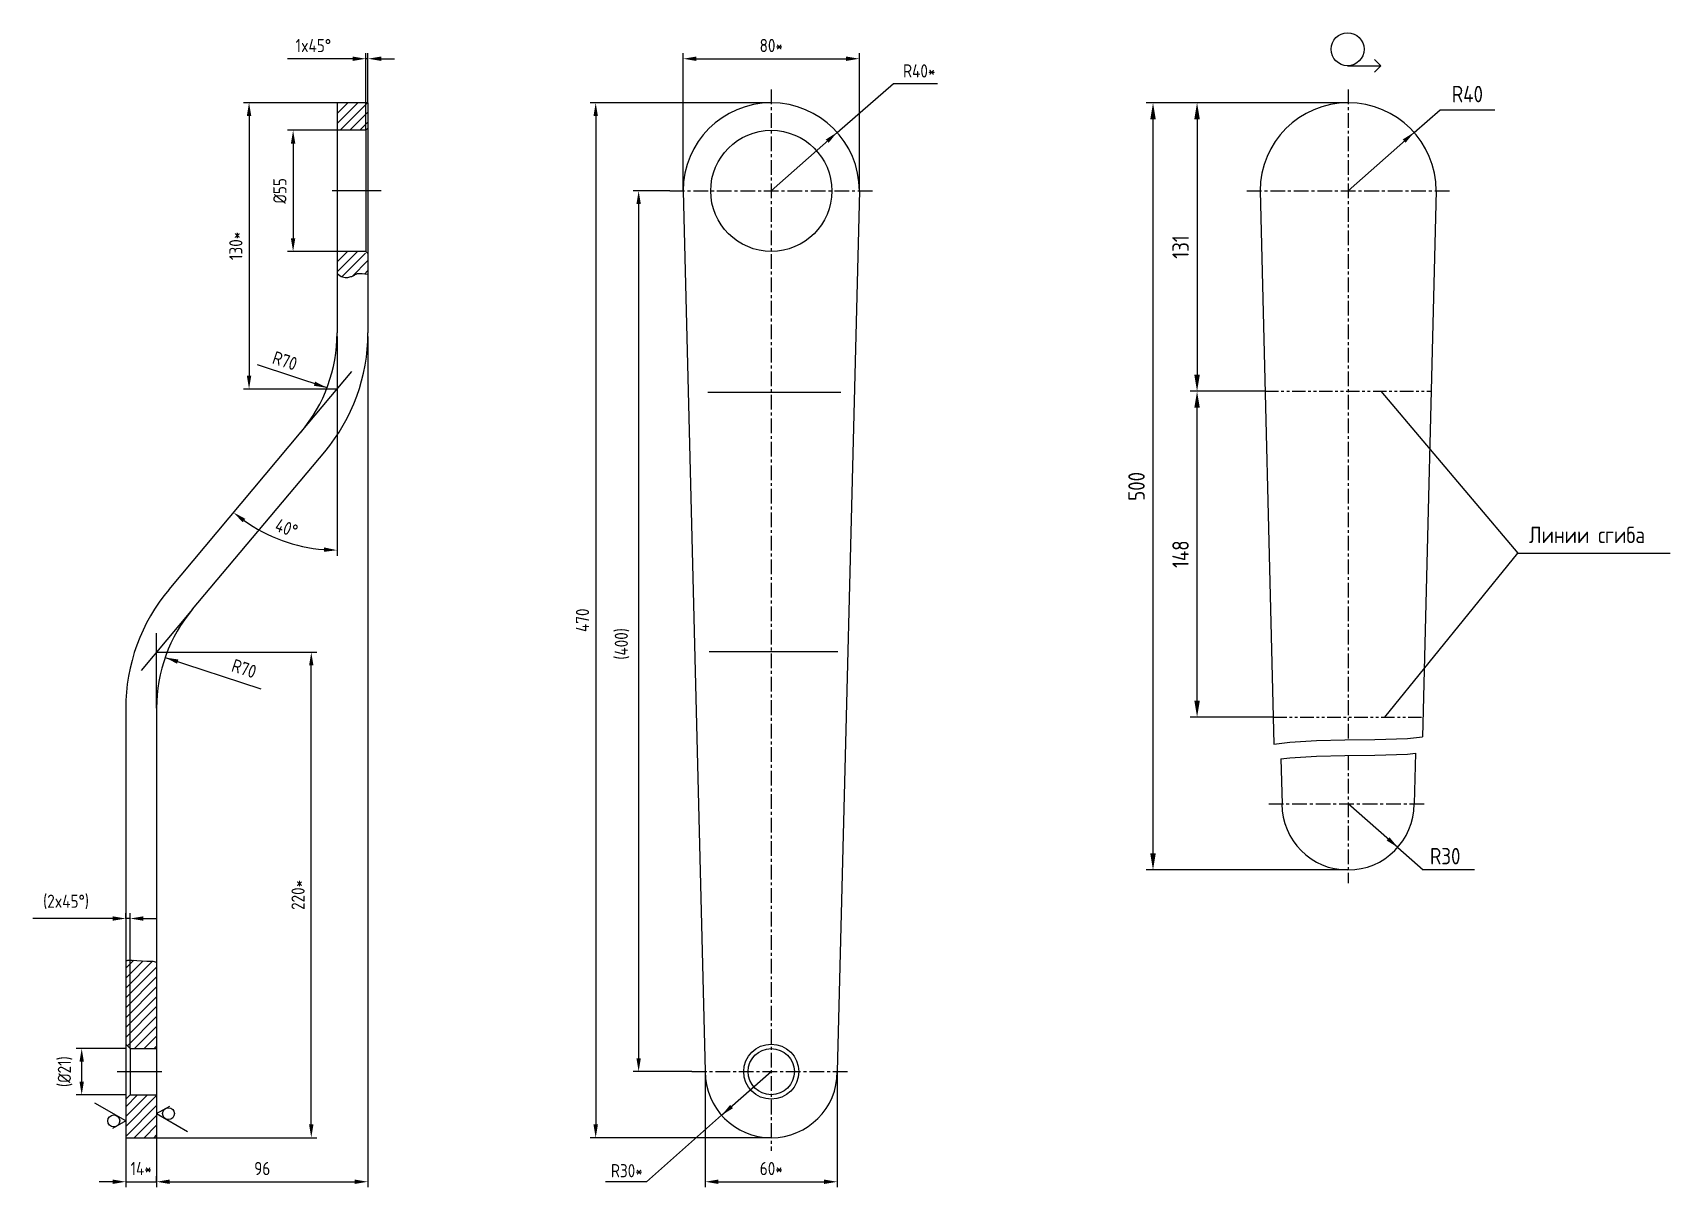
# Model space of a CAD drawing. Header units: millimetres. Extents: x 14453 to 15197, y 6721 to 7245.
import ezdxf

# ---------------------------------------------------------------- set-up
doc = ezdxf.new("R2010")
doc.units = ezdxf.units.MM
doc.header["$LTSCALE"] = 0.7
doc.linetypes.add('CENTER', pattern=[50.8, 31.75, -6.35, 6.35, -6.35])
doc.linetypes.add('PHANTOM', pattern=[2.5, 1.25, -0.25, 0.25, -0.25, 0.25, -0.25])
for name, color, linetype in [('Bord', 1, 'Continuous'), ('Cen', 5, 'CENTER'), ('Cont', 6, 'Continuous'), ('Dim', 7, 'Continuous'), ('Hatch', 2, 'Continuous'), ('PHAN', 5, 'PHANTOM'), ('Text', 3, 'Continuous')]:
    doc.layers.add(name, color=color, linetype=linetype)
doc.styles.add('Style1', font='romans.shx', dxfattribs={"width": 0.8})
doc.dimstyles.new('LIN2', dxfattribs={"dimscale": 2, "dimtxt": 3, "dimasz": 3, "dimexe": 1.25, "dimexo": 0, "dimgap": 1.5, "dimtad": 1, "dimdec": 1, "dimdsep": 46, "dimtxsty": 'Style1', "dimcen": 2.5, "dimclrt": 3, "dimadec": 0, "dimazin": 0, "dimtfac": 1, "dimtmove": 0, "dimatfit": 3, "dimfxl": 1, "dimarcsym": 0})
doc.dimstyles.new('LIN2.5', dxfattribs={"dimscale": 2.5, "dimtxt": 3, "dimasz": 3, "dimexe": 1.25, "dimexo": 0, "dimgap": 1.5, "dimtad": 1, "dimdec": 1, "dimdsep": 46, "dimtxsty": 'Style1', "dimcen": 2.5, "dimclrt": 3, "dimadec": 0, "dimazin": 0, "dimtfac": 1, "dimtdec": 1, "dimtmove": 0, "dimatfit": 3, "dimfxl": 1, "dimarcsym": 0})

# ---------------------------------------------------------------- blocks, each defined once
blk = doc.blocks.new('*D4')
at = {"layer": 'Defpoints', "color": 0, "transparency": 16777216}
for p in [(14828.65, 7233.57), (14748.65, 7173.57), (14828.65, 7173.57)]:
    blk.add_point(p, dxfattribs=at)
at = {"layer": 'Dim', "color": 0, "lineweight": -2, "transparency": 16777216}
for p, q in [((14748.65, 7173.57), (14748.65, 7236.07)), ((14828.65, 7173.57), (14828.65, 7236.07)), ((14754.65, 7233.57), (14822.65, 7233.57))]:
    blk.add_line(p, q, dxfattribs=at)
at = {"layer": 'Dim', "color": 0, "transparency": 16777216}
for points in [[(14754.65, 7234.57), (14754.65, 7232.57), (14748.65, 7233.57)], [(14822.65, 7234.57), (14822.65, 7232.57), (14828.65, 7233.57)]]:
    blk.add_solid(points, dxfattribs=at)
at = {"layer": 'Dim', "color": 3, "transparency": 16777216, "insert": (14788.65, 7239.57), "char_height": 6, "attachment_point": 5, "style": 'Style1'}
blk.add_mtext('80*', dxfattribs=at)
blk = doc.blocks.new('*D5')
at = {"layer": 'Defpoints', "color": 0, "transparency": 16777216}
for p in [(14591.5, 7201.07), (14571.5, 7146.07), (14591.73, 7146.07)]:
    blk.add_point(p, dxfattribs=at)
at = {"layer": 'Dim', "color": 0, "lineweight": -2, "transparency": 16777216}
for p, q in [((14591.5, 7201.07), (14569, 7201.07)), ((14571.5, 7195.07), (14571.5, 7152.07)), ((14591.73, 7146.07), (14569, 7146.07))]:
    blk.add_line(p, q, dxfattribs=at)
at = {"layer": 'Dim', "color": 0, "transparency": 16777216}
for points in [[(14570.5, 7195.07), (14572.5, 7195.07), (14571.5, 7201.07)], [(14570.5, 7152.07), (14572.5, 7152.07), (14571.5, 7146.07)]]:
    blk.add_solid(points, dxfattribs=at)
at = {"layer": 'Dim', "color": 3, "transparency": 16777216, "insert": (14565.5, 7173.57), "char_height": 6, "attachment_point": 5, "rotation": 90, "style": 'Style1'}
blk.add_mtext('%%C55', dxfattribs=at)
blk = doc.blocks.new('*D6')
at = {"layer": 'Defpoints', "color": 0, "transparency": 16777216}
for p in [(14605.5, 7233.57), (14605.5, 7213.57), (14604.5, 7201.07)]:
    blk.add_point(p, dxfattribs=at)
at = {"layer": 'Dim', "color": 0, "lineweight": -2, "transparency": 16777216}
for p, q in [((14604.5, 7201.07), (14604.5, 7236.07)), ((14605.5, 7213.57), (14605.5, 7236.07)), ((14598.5, 7233.57), (14568.9, 7233.57)), ((14605.5, 7233.57), (14604.5, 7233.57)), ((14611.5, 7233.57), (14617.5, 7233.57))]:
    blk.add_line(p, q, dxfattribs=at)
at = {"layer": 'Dim', "color": 0, "transparency": 16777216}
for points in [[(14598.5, 7234.57), (14598.5, 7232.57), (14604.5, 7233.57)], [(14611.5, 7234.57), (14611.5, 7232.57), (14605.5, 7233.57)]]:
    blk.add_solid(points, dxfattribs=at)
at = {"layer": 'Dim', "color": 3, "transparency": 16777216, "insert": (14580.7, 7239.57), "char_height": 6, "attachment_point": 5, "style": 'Style1'}
blk.add_mtext('1x45%%D', dxfattribs=at)
blk = doc.blocks.new('*D7')
at = {"layer": 'Defpoints', "color": 0, "transparency": 16777216}
for p in [(14591.5, 7107.4), (14591.5, 7068.61), (14575.13, 7064.06), (14558.66, 7018.17), (14515.16, 6992.58)]:
    blk.add_point(p, dxfattribs=at)
at = {"layer": 'Dim', "color": 0, "lineweight": -2, "transparency": 16777216}
blk.add_line((14591.5, 7068.61), (14591.5, 7007.89), dxfattribs=at)
blk.add_arc((14591.5, 7083.57), 73.18, 234.69882, 265.30118, dxfattribs=at)
at = {"layer": 'Dim', "color": 0, "transparency": 16777216}
for points in [[(14548.6, 7023.05), (14549.82, 7024.64), (14544.46, 7027.51)], [(14585.55, 7011.64), (14585.47, 7009.64), (14591.5, 7010.39)]]:
    blk.add_solid(points, dxfattribs=at)
at = {"layer": 'Dim', "color": 3, "transparency": 16777216, "insert": (14568.53, 7020.44), "char_height": 6, "attachment_point": 5, "rotation": 340, "style": 'Style1'}
blk.add_mtext('40°', dxfattribs=at)
blk = doc.blocks.new('*D8')
at = {"layer": 'Defpoints', "color": 0, "transparency": 16777216}
for p in [(14591.88, 7213.57), (14551.5, 7083.57), (14591.5, 7083.57)]:
    blk.add_point(p, dxfattribs=at)
at = {"layer": 'Dim', "color": 0, "lineweight": -2, "transparency": 16777216}
for p, q in [((14591.88, 7213.57), (14549, 7213.57)), ((14551.5, 7207.57), (14551.5, 7089.57)), ((14591.5, 7083.57), (14549, 7083.57))]:
    blk.add_line(p, q, dxfattribs=at)
at = {"layer": 'Dim', "color": 0, "transparency": 16777216}
for points in [[(14550.5, 7207.57), (14552.5, 7207.57), (14551.5, 7213.57)], [(14550.5, 7089.57), (14552.5, 7089.57), (14551.5, 7083.57)]]:
    blk.add_solid(points, dxfattribs=at)
at = {"layer": 'Dim', "color": 3, "transparency": 16777216, "insert": (14545.5, 7148.57), "char_height": 6, "attachment_point": 5, "rotation": 90, "style": 'Style1'}
blk.add_mtext('130*', dxfattribs=at)
blk = doc.blocks.new('*D9')
at = {"layer": 'Defpoints', "color": 0, "transparency": 16777216}
for p in [(14758.65, 6773.57), (14818.65, 6773.57), (14818.65, 6723.57)]:
    blk.add_point(p, dxfattribs=at)
at = {"layer": 'Dim', "color": 0, "lineweight": -2, "transparency": 16777216}
for p, q in [((14758.65, 6773.57), (14758.65, 6721.07)), ((14818.65, 6773.57), (14818.65, 6721.07)), ((14764.65, 6723.57), (14812.65, 6723.57))]:
    blk.add_line(p, q, dxfattribs=at)
at = {"layer": 'Dim', "color": 0, "transparency": 16777216}
for points in [[(14764.65, 6724.57), (14764.65, 6722.57), (14758.65, 6723.57)], [(14812.65, 6724.57), (14812.65, 6722.57), (14818.65, 6723.57)]]:
    blk.add_solid(points, dxfattribs=at)
at = {"layer": 'Dim', "color": 3, "transparency": 16777216, "insert": (14788.65, 6729.57), "char_height": 6, "attachment_point": 5, "style": 'Style1'}
blk.add_mtext('60*', dxfattribs=at)
blk = doc.blocks.new('SHERISO_09')
at = {"layer": 'Text'}
for q in [(4.04, 7), (-1.73, 3)]:
    blk.add_line((0, 0), q, dxfattribs=at)
blk.add_circle((0, 2.71), 1.35, dxfattribs=at)
blk = doc.blocks.new('*D10')
at = {"layer": 'Defpoints', "color": 0, "transparency": 16777216}
for p in [(14495.5, 6843.11), (14495.5, 6843.11), (14497.5, 6784.07)]:
    blk.add_point(p, dxfattribs=at)
at = {"layer": 'Dim', "color": 0, "lineweight": -2, "transparency": 16777216}
for p, q in [((14489.5, 6843.11), (14453.28, 6843.11)), ((14495.5, 6843.11), (14495.5, 6845.61)), ((14497.5, 6843.11), (14495.5, 6843.11)), ((14497.5, 6784.07), (14497.5, 6845.61)), ((14503.5, 6843.11), (14509.5, 6843.11))]:
    blk.add_line(p, q, dxfattribs=at)
at = {"layer": 'Dim', "color": 0, "transparency": 16777216}
for points in [[(14489.5, 6844.11), (14489.5, 6842.11), (14495.5, 6843.11)], [(14503.5, 6844.11), (14503.5, 6842.11), (14497.5, 6843.11)]]:
    blk.add_solid(points, dxfattribs=at)
at = {"layer": 'Dim', "color": 3, "transparency": 16777216, "insert": (14468.39, 6850.68), "char_height": 6, "attachment_point": 5, "style": 'Style1'}
blk.add_mtext('(2x45%%D)', dxfattribs=at)
blk = doc.blocks.new('*D11')
at = {"layer": 'Defpoints', "color": 0, "transparency": 16777216}
for p in [(14509.5, 6744.73), (14495.5, 6743.57), (14509.5, 6723.57)]:
    blk.add_point(p, dxfattribs=at)
at = {"layer": 'Dim', "color": 0, "lineweight": -2, "transparency": 16777216}
for p, q in [((14509.5, 6744.73), (14509.5, 6721.07)), ((14495.5, 6743.57), (14495.5, 6721.07)), ((14489.5, 6723.57), (14483.5, 6723.57)), ((14495.5, 6723.57), (14509.5, 6723.57)), ((14515.5, 6723.57), (14521.5, 6723.57))]:
    blk.add_line(p, q, dxfattribs=at)
at = {"layer": 'Dim', "color": 0, "transparency": 16777216}
for points in [[(14489.5, 6724.57), (14489.5, 6722.57), (14495.5, 6723.57)], [(14515.5, 6724.57), (14515.5, 6722.57), (14509.5, 6723.57)]]:
    blk.add_solid(points, dxfattribs=at)
at = {"layer": 'Dim', "color": 3, "transparency": 16777216, "insert": (14502.5, 6729.57), "char_height": 6, "attachment_point": 5, "style": 'Style1'}
blk.add_mtext('14*', dxfattribs=at)
blk = doc.blocks.new('*D12')
at = {"layer": 'Defpoints', "color": 0, "transparency": 16777216}
for p in [(14475.5, 6784.07), (14495.5, 6784.07), (14495.5, 6763.07)]:
    blk.add_point(p, dxfattribs=at)
at = {"layer": 'Dim', "color": 0, "lineweight": -2, "transparency": 16777216}
for p, q in [((14495.5, 6784.07), (14473, 6784.07)), ((14475.5, 6769.07), (14475.5, 6778.07)), ((14495.5, 6763.07), (14473, 6763.07))]:
    blk.add_line(p, q, dxfattribs=at)
at = {"layer": 'Dim', "color": 0, "transparency": 16777216}
for points in [[(14474.5, 6778.07), (14476.5, 6778.07), (14475.5, 6784.07)], [(14474.5, 6769.07), (14476.5, 6769.07), (14475.5, 6763.07)]]:
    blk.add_solid(points, dxfattribs=at)
at = {"layer": 'Dim', "color": 3, "transparency": 16777216, "insert": (14467.93, 6773.57), "char_height": 6, "attachment_point": 5, "rotation": 90, "style": 'Style1'}
blk.add_mtext('(%%C21)', dxfattribs=at)
blk = doc.blocks.new('*D13')
at = {"layer": 'Defpoints', "color": 0, "transparency": 16777216}
for p in [(14509.5, 6964.07), (14579.76, 6964.07), (14509.5, 6743.57)]:
    blk.add_point(p, dxfattribs=at)
at = {"layer": 'Dim', "color": 0, "lineweight": -2, "transparency": 16777216}
for p, q in [((14509.5, 6964.07), (14582.26, 6964.07)), ((14579.76, 6749.57), (14579.76, 6958.07)), ((14509.5, 6743.57), (14582.26, 6743.57))]:
    blk.add_line(p, q, dxfattribs=at)
at = {"layer": 'Dim', "color": 0, "transparency": 16777216}
for points in [[(14578.76, 6958.07), (14580.76, 6958.07), (14579.76, 6964.07)], [(14578.76, 6749.57), (14580.76, 6749.57), (14579.76, 6743.57)]]:
    blk.add_solid(points, dxfattribs=at)
at = {"layer": 'Dim', "color": 3, "transparency": 16777216, "insert": (14573.76, 6853.82), "char_height": 6, "attachment_point": 5, "rotation": 90, "style": 'Style1'}
blk.add_mtext('220*', dxfattribs=at)
blk = doc.blocks.new('*D14')
at = {"layer": 'Defpoints', "color": 0, "transparency": 16777216}
for p in [(14742.65, 7173.57), (14728.42, 6773.57), (14752.65, 6773.57)]:
    blk.add_point(p, dxfattribs=at)
at = {"layer": 'Dim', "color": 0, "lineweight": -2, "transparency": 16777216}
for p, q in [((14742.65, 7173.57), (14725.92, 7173.57)), ((14728.42, 7167.57), (14728.42, 6779.57)), ((14752.65, 6773.57), (14725.92, 6773.57))]:
    blk.add_line(p, q, dxfattribs=at)
at = {"layer": 'Dim', "color": 0, "transparency": 16777216}
for points in [[(14727.42, 7167.57), (14729.42, 7167.57), (14728.42, 7173.57)], [(14727.42, 6779.57), (14729.42, 6779.57), (14728.42, 6773.57)]]:
    blk.add_solid(points, dxfattribs=at)
at = {"layer": 'Dim', "color": 3, "transparency": 16777216, "insert": (14720.85, 6967.82), "char_height": 6, "attachment_point": 5, "rotation": 90, "style": 'Style1'}
blk.add_mtext('(400)', dxfattribs=at)
blk = doc.blocks.new('*D15')
at = {"layer": 'Defpoints', "color": 0, "transparency": 16777216}
for p in [(14788.65, 7213.57), (14708.92, 6743.57), (14788.65, 6743.57)]:
    blk.add_point(p, dxfattribs=at)
at = {"layer": 'Dim', "color": 0, "lineweight": -2, "transparency": 16777216}
for p, q in [((14788.65, 7213.57), (14706.42, 7213.57)), ((14708.92, 7207.57), (14708.92, 6749.57)), ((14788.65, 6743.57), (14706.42, 6743.57))]:
    blk.add_line(p, q, dxfattribs=at)
at = {"layer": 'Dim', "color": 0, "transparency": 16777216}
for points in [[(14707.92, 7207.57), (14709.92, 7207.57), (14708.92, 7213.57)], [(14707.92, 6749.57), (14709.92, 6749.57), (14708.92, 6743.57)]]:
    blk.add_solid(points, dxfattribs=at)
at = {"layer": 'Dim', "color": 3, "transparency": 16777216, "insert": (14702.92, 6978.57), "char_height": 6, "attachment_point": 5, "rotation": 90, "style": 'Style1'}
blk.add_mtext('470', dxfattribs=at)
blk = doc.blocks.new('*D16')
at = {"layer": 'Defpoints', "color": 0, "transparency": 16777216}
for p in [(14605.5, 7107.4), (14509.5, 6723.57), (14605.5, 6723.57)]:
    blk.add_point(p, dxfattribs=at)
at = {"layer": 'Dim', "color": 0, "lineweight": -2, "transparency": 16777216}
for p, q in [((14605.5, 7107.4), (14605.5, 6721.07)), ((14509.5, 6723.57), (14509.5, 6726.07)), ((14515.5, 6723.57), (14599.5, 6723.57))]:
    blk.add_line(p, q, dxfattribs=at)
at = {"layer": 'Dim', "color": 0, "transparency": 16777216}
for points in [[(14515.5, 6724.57), (14515.5, 6722.57), (14509.5, 6723.57)], [(14599.5, 6724.57), (14599.5, 6722.57), (14605.5, 6723.57)]]:
    blk.add_solid(points, dxfattribs=at)
at = {"layer": 'Dim', "color": 3, "transparency": 16777216, "insert": (14557.5, 6729.57), "char_height": 6, "attachment_point": 5, "style": 'Style1'}
blk.add_mtext('96', dxfattribs=at)
blk = doc.blocks.new('*D17')
at = {"layer": 'Defpoints', "color": 0, "transparency": 16777216}
for p in [(14962.01, 7213.57), (14982.01, 7213.57), (15050.63, 6865.15)]:
    blk.add_point(p, dxfattribs=at)
at = {"layer": 'Dim', "color": 0, "lineweight": -2, "transparency": 16777216}
for p, q in [((14982.01, 7213.57), (14958.88, 7213.57)), ((14962.01, 6872.65), (14962.01, 7206.07)), ((15050.63, 6865.15), (14958.88, 6865.15))]:
    blk.add_line(p, q, dxfattribs=at)
at = {"layer": 'Dim', "color": 0, "transparency": 16777216}
for points in [[(14960.76, 7206.07), (14963.26, 7206.07), (14962.01, 7213.57)], [(14960.76, 6872.65), (14963.26, 6872.65), (14962.01, 6865.15)]]:
    blk.add_solid(points, dxfattribs=at)
at = {"layer": 'Dim', "color": 3, "transparency": 16777216, "insert": (14954.51, 7039.36), "char_height": 7.5, "attachment_point": 5, "rotation": 90, "style": 'Style1'}
blk.add_mtext('500', dxfattribs=at)
blk = doc.blocks.new('*D18')
at = {"layer": 'Defpoints', "color": 0, "transparency": 16777216}
for p in [(14982.01, 7082.57), (14982.01, 7082.57), (15016.61, 6934.57)]:
    blk.add_point(p, dxfattribs=at)
at = {"layer": 'Dim', "color": 0, "lineweight": -2, "transparency": 16777216}
for p, q in [((14982.01, 7082.57), (14978.88, 7082.57)), ((14982.01, 6942.07), (14982.01, 7075.07)), ((15016.61, 6934.57), (14978.88, 6934.57))]:
    blk.add_line(p, q, dxfattribs=at)
at = {"layer": 'Dim', "color": 0, "transparency": 16777216}
for points in [[(14980.76, 7075.07), (14983.26, 7075.07), (14982.01, 7082.57)], [(14980.76, 6942.07), (14983.26, 6942.07), (14982.01, 6934.57)]]:
    blk.add_solid(points, dxfattribs=at)
at = {"layer": 'Dim', "color": 3, "transparency": 16777216, "insert": (14974.51, 7008.57), "char_height": 7.5, "attachment_point": 5, "rotation": 90, "style": 'Style1'}
blk.add_mtext('148', dxfattribs=at)
blk = doc.blocks.new('*D19')
at = {"layer": 'Defpoints', "color": 0, "transparency": 16777216}
for p in [(15050.63, 7213.57), (14982.01, 7082.57), (15012.91, 7082.57)]:
    blk.add_point(p, dxfattribs=at)
at = {"layer": 'Dim', "color": 0, "lineweight": -2, "transparency": 16777216}
for p, q in [((15050.63, 7213.57), (14978.88, 7213.57)), ((14982.01, 7206.07), (14982.01, 7090.07)), ((15012.91, 7082.57), (14978.88, 7082.57))]:
    blk.add_line(p, q, dxfattribs=at)
at = {"layer": 'Dim', "color": 0, "transparency": 16777216}
for points in [[(14980.76, 7206.07), (14983.26, 7206.07), (14982.01, 7213.57)], [(14980.76, 7090.07), (14983.26, 7090.07), (14982.01, 7082.57)]]:
    blk.add_solid(points, dxfattribs=at)
at = {"layer": 'Dim', "color": 3, "transparency": 16777216, "insert": (14974.51, 7148.07), "char_height": 7.5, "attachment_point": 5, "rotation": 90, "style": 'Style1'}
blk.add_mtext('131', dxfattribs=at)

msp = doc.modelspace()

# ---------------------------------------------------------------- hatches: boundary and pattern name
at = {"layer": 'Hatch'}
h = msp.add_hatch(dxfattribs=at)
h.set_pattern_fill('ANSI31', color=256, style=0)
h.set_pattern_definition([(45, (14098.6144, 4048.683), (-2.245064, 2.245064), [])])
h.paths.add_polyline_path([(14603.5, 7201.07), (14605.5, 7203.07), (14605.5, 7213.57), (14591.5, 7213.57), (14591.5, 7201.07)])
h.paths.add_polyline_path([(14591.5, 7146.07), (14591.5, 7135.96), (14591.51, 7135.95), (14592.08, 7135.38), (14592.68, 7134.93), (14593.29, 7134.59), (14593.91, 7134.36), (14594.52, 7134.2), (14595.12, 7134.12), (14595.68, 7134.1), (14596.22, 7134.13), (14596.72, 7134.21), (14597.19, 7134.32), (14597.62, 7134.45), (14598.02, 7134.6), (14598.37, 7134.75), (14598.69, 7134.9), (14598.96, 7135.05), (14599.2, 7135.18), (14599.41, 7135.3), (14599.73, 7135.49), (14600.06, 7135.66), (14600.48, 7135.83), (14600.89, 7135.91), (14601.33, 7135.94), (14601.96, 7135.93), (14602.84, 7135.88), (14604.02, 7135.77), (14605.5, 7135.6), (14605.5, 7144.07), (14603.5, 7146.07)])
h = msp.add_hatch(dxfattribs=at)
h.set_pattern_fill('ANSI31', color=256, style=0)
h.set_pattern_definition([(45, (13111.3202, 3855.8227), (-2.245064, 2.245064), [])])
h.paths.add_polyline_path([(14495.5, 6786.07), (14497.5, 6784.07), (14509.5, 6784.07), (14509.5, 6823.34), (14507.86, 6823.76), (14505.14, 6823.81), (14502.73, 6823.96), (14500.53, 6824.12), (14498.48, 6824.21), (14496.49, 6824.13), (14495.5, 6823.76)])
h.paths.add_polyline_path([(14497.5, 6763.07), (14495.5, 6761.07), (14495.5, 6743.57), (14509.5, 6743.57), (14509.5, 6763.07)])

# ---------------------------------------------------------------- linework, layer by layer
at = {"layer": 'Bord'}
for p, q in [((14591.5, 7107.4), (14591.5, 7068.61)), ((14575.13, 7064.06), (14598.14, 7091.48)), ((14759.8, 7082.15), (14820.18, 7082.15)), ((14525.88, 6983.59), (14502.54, 6955.77)), ((14509.5, 6938.59), (14509.5, 6972.66)), ((14760.44, 6964.31), (14818.91, 6964.31))]:
    msp.add_line(p, q, dxfattribs=at)
for points in [[(14605.5, 7135.6), (14604.02, 7135.77), (14602.84, 7135.88), (14601.96, 7135.93), (14601.33, 7135.94), (14600.89, 7135.91), (14600.58, 7135.85), (14600.35, 7135.78), (14600.15, 7135.7), (14599.96, 7135.61), (14599.78, 7135.51), (14599.6, 7135.41), (14599.41, 7135.3), (14599.2, 7135.18), (14598.96, 7135.05), (14598.69, 7134.9), (14598.37, 7134.75), (14598.02, 7134.6), (14597.62, 7134.45), (14597.19, 7134.32), (14596.72, 7134.21), (14596.22, 7134.13), (14595.68, 7134.1), (14595.12, 7134.12), (14594.52, 7134.2), (14593.91, 7134.36), (14593.29, 7134.59), (14592.68, 7134.93), (14592.08, 7135.38), (14591.51, 7135.95), (14591.5, 7135.96)], [(15016.91, 6922.26), (15024.12, 6923.25), (15036.2, 6923.99), (15049.06, 6924.27), (15062.8, 6924.47), (15077.5, 6924.94), (15084.43, 6925.62)], [(15020.12, 6915.57), (15024.12, 6916.12), (15036.2, 6916.86), (15049.06, 6917.14), (15062.8, 6917.33), (15077.5, 6917.81), (15081.21, 6918.17)], [(14495.5, 6823.76), (14496.49, 6824.13), (14498.48, 6824.21), (14500.53, 6824.12), (14502.73, 6823.96), (14505.14, 6823.81), (14507.86, 6823.76), (14509.5, 6823.34)]]:
    msp.add_lwpolyline(points, dxfattribs=at)
at = {"layer": 'Cen', "ltscale": 0.3}
for p, q in [((14788.65, 7219.57), (14788.65, 6737.57)), ((15050.63, 7219.57), (15050.63, 6924.29)), ((14742.65, 7173.57), (14834.65, 7173.57)), ((15004.63, 7173.57), (15096.63, 7173.57)), ((15050.63, 6917.16), (15050.63, 6859.15)), ((15014.54, 6895.15), (15086.54, 6895.15)), ((14752.65, 6773.57), (14824.65, 6773.57))]:
    msp.add_line(p, q, dxfattribs=at)
at = {"layer": 'Cen'}
for p, q in [((14611.5, 7173.57), (14585.5, 7173.57)), ((14491.61, 6773.57), (14511.83, 6773.57))]:
    msp.add_line(p, q, dxfattribs=at)
at = {"layer": 'Cont'}
for p, q in [((15050.37, 7230.37), (15065.41, 7230.37)), ((15065.41, 7230.37), (15062.58, 7233.2)), ((15065.41, 7230.37), (15062.58, 7227.54)), ((14605.5, 7213.57), (14591.5, 7213.57)), ((14605.5, 7213.57), (14591.5, 7213.57)), ((14591.5, 7213.57), (14591.5, 7109.05)), ((14605.5, 7213.57), (14605.5, 7109.05)), ((14604.5, 7201.07), (14591.5, 7201.07)), ((14604.5, 7201.07), (14605.5, 7202.07)), ((14604.5, 7201.07), (14604.5, 7146.07)), ((14748.65, 7173.57), (14758.65, 6773.57)), ((14828.65, 7173.57), (14818.65, 6773.57)), ((15010.63, 7173.57), (15016.91, 6922.26)), ((15090.63, 7173.57), (15084.43, 6925.62)), ((14604.5, 7146.07), (14591.5, 7146.07)), ((14604.5, 7146.07), (14605.5, 7145.07)), ((14515.16, 6992.58), (14575.13, 7064.06)), ((14525.88, 6983.59), (14585.85, 7055.06)), ((14495.5, 6938.59), (14495.5, 6743.57)), ((14509.5, 6938.59), (14509.5, 6743.57)), ((15081.21, 6918.17), (15080.63, 6895.15)), ((15020.12, 6915.57), (15020.63, 6895.15)), ((14495.5, 6786.07), (14497.5, 6784.07)), ((14497.5, 6784.07), (14497.5, 6763.07)), ((14497.5, 6784.07), (14509.5, 6784.07)), ((14495.5, 6761.07), (14497.5, 6763.07)), ((14497.5, 6763.07), (14509.5, 6763.07)), ((14495.5, 6743.57), (14509.5, 6743.57))]:
    msp.add_line(p, q, dxfattribs=at)
for centre, radius in [((15050.37, 7237.87), 7.5), ((14788.65, 7173.57), 27.5), ((14788.65, 6773.57), 12.5), ((14788.65, 6773.57), 10.5)]:
    msp.add_circle(centre, radius, dxfattribs=at)
for centre, radius, start, end in [((14788.65, 7173.57), 40, 0.00004, 179.99996), ((15050.63, 7173.57), 40, 0.00004, 179.99996), ((14521.5, 7109.05), 70, 320, 0), ((14521.5, 7109.05), 84, 320, 0), ((14579.5, 6938.59), 84, 140, 180), ((14579.5, 6938.59), 70, 140, 180), ((15050.54, 6895.15), 30, 180, 0), ((14788.65, 6773.57), 30, 180, 0)]:
    msp.add_arc(centre, radius, start, end, dxfattribs=at)
at = {"layer": 'Dim'}
for p, q in [((14818.56, 7200.13), (14844.18, 7222.32)), ((14844.18, 7222.32), (14864.07, 7222.32)), ((15080.53, 7200.12), (15092.34, 7210.35)), ((15092.34, 7210.35), (15117.21, 7210.35)), ((15065.4, 7082.57), (15127.64, 7009.07)), ((15067.28, 6934.57), (15127.64, 7009.07)), ((15127.64, 7009.07), (15196.89, 7009.07)), ((15073.25, 6875.35), (15084.67, 6865.19)), ((15108.03, 6865.19), (15084.67, 6865.19)), ((14766.06, 6753.88), (14732.01, 6723.59)), ((14732.01, 6723.59), (14713.32, 6723.59))]:
    msp.add_line(p, q, dxfattribs=at)
at = {"layer": 'PHAN', "ltscale": 7}
for p, q in [((15012.91, 7082.57), (15088.35, 7082.57)), ((15016.61, 6934.57), (15084.66, 6934.57))]:
    msp.add_line(p, q, dxfattribs=at)

# ---------------------------------------------------------------- block references
at = {"layer": 'Dim', "xscale": 2, "yscale": 2, "zscale": 2}
for p, rotation in [((14495.5, 6751.21), 90), ((14509.5, 6754.51), 270)]:
    msp.add_blockref('SHERISO_09', p, dxfattribs=dict(at, rotation=rotation))

# ---------------------------------------------------------------- texts
at = {"layer": 'Text', "style": 'Style1', "width": 0.8}
for s, height, p in [('R40*', 6, (14848.47, 7225.04)), ('R40', 7.5, (15097.71, 7213.76)), ('Линии сгиба', 7.5, (15132.76, 7013.58)), ('R30', 7.5, (15087.78, 6867.68)), ('R30*', 6, (14715.81, 6725.58))]:
    msp.add_text(s, height=height, dxfattribs=at).set_placement(p)
for p in [(14561.61, 7095.25), (14543.08, 6955.47)]:
    msp.add_text('R70', height=6, rotation=341.93319, dxfattribs=at).set_placement(p)

# ---------------------------------------------------------------- dimensions: what is measured, and where the dimension line sits
at = {"layer": 'Dim'}
for base, p1, p2, text, picture, middle in [((14605.5, 7233.57), (14604.5, 7201.07), (14605.5, 7213.57), '1x45%%D', '*D6', (14580.7, 7233.57)), ((14495.5, 6843.11), (14497.5, 6784.07), (14495.5, 6843.11), '(<>x45%%D)', '*D10', (14468.39, 6843.11)), ((14509.5, 6723.57), (14495.5, 6743.57), (14509.5, 6744.73), '<>*', '*D11', (14502.5, 6723.57))]:
    dim = msp.add_linear_dim(base=base, p1=p1, p2=p2, text=text, dimstyle='LIN2', dxfattribs=at)
    dim.commit()
    dim.dimension.update_dxf_attribs({"geometry": picture, "text_midpoint": middle, "dimtype": 160})
for base, p1, p2, picture, middle in [((14828.65, 7233.57), (14748.65, 7173.57), (14828.65, 7173.57), '*D4', (14788.65, 7239.57)), ((14818.65, 6723.57), (14758.65, 6773.57), (14818.65, 6773.57), '*D9', (14788.65, 6729.57))]:
    dim = msp.add_linear_dim(base=base, p1=p1, p2=p2, text='<>*', dimstyle='LIN2', dxfattribs=at)
    dim.commit()
    dim.dimension.update_dxf_attribs({"geometry": picture, "text_midpoint": middle})
for base, p1, p2, text, picture, middle in [((14551.5, 7083.57), (14591.88, 7213.57), (14591.5, 7083.57), '<>*', '*D8', (14545.5, 7148.57)), ((14571.5, 7146.07), (14591.5, 7201.07), (14591.73, 7146.07), '%%C<>', '*D5', (14565.5, 7173.57)), ((14579.76, 6964.07), (14509.5, 6743.57), (14509.5, 6964.07), '220*', '*D13', (14573.76, 6853.82))]:
    dim = msp.add_linear_dim(base=base, p1=p1, p2=p2, angle=90, text=text, dimstyle='LIN2', dxfattribs=at)
    dim.commit()
    dim.dimension.update_dxf_attribs({"geometry": picture, "text_midpoint": middle})
dim = msp.add_linear_dim(base=(14708.92, 6743.57), p1=(14788.65, 7213.57), p2=(14788.65, 6743.57), angle=90, dimstyle='LIN2', dxfattribs=at)
dim.commit()
dim.dimension.update_dxf_attribs({"geometry": '*D15', "text_midpoint": (14702.92, 6978.57)})
dim = msp.add_linear_dim(base=(14962.01, 7213.57), p1=(15050.63, 6865.15), p2=(14982.01, 7213.57), angle=90, text='500', dimstyle='LIN2.5', override={"dimtol": 0, "dimlim": 0, "dimtp": 0, "dimtm": 0, "dimtfac": 1, "dimtdec": 2, "dimtolj": 0, "dimtzin": 8}, dxfattribs=at)
dim.commit()
dim.dimension.update_dxf_attribs({"geometry": '*D17', "text_midpoint": (14954.51, 7039.36)})
for p1, p2, picture, middle in [((15050.63, 7213.57), (15012.91, 7082.57), '*D19', (14974.51, 7148.07)), ((15016.61, 6934.57), (14982.01, 7082.57), '*D18', (14974.51, 7008.57))]:
    dim = msp.add_linear_dim(base=(14982.01, 7082.57), p1=p1, p2=p2, angle=90, dimstyle='LIN2.5', override={"dimtdec": 2}, dxfattribs=at)
    dim.commit()
    dim.dimension.update_dxf_attribs({"geometry": picture, "text_midpoint": middle})
for base, p1, p2, text, picture, middle in [((14728.42, 6773.57), (14742.65, 7173.57), (14752.65, 6773.57), '(<>)', '*D14', (14728.42, 6967.82)), ((14475.5, 6784.07), (14495.5, 6763.07), (14495.5, 6784.07), '(%%C<>)', '*D12', (14475.5, 6773.57))]:
    dim = msp.add_linear_dim(base=base, p1=p1, p2=p2, angle=90, text=text, dimstyle='LIN2', dxfattribs=at)
    dim.commit()
    dim.dimension.update_dxf_attribs({"geometry": picture, "text_midpoint": middle, "dimtype": 160})
dim = msp.add_linear_dim(base=(14605.5, 6723.57), p1=(14509.5, 6723.57), p2=(14605.5, 7107.4), dimstyle='LIN2', dxfattribs=at)
dim.commit()
dim.dimension.update_dxf_attribs({"geometry": '*D16', "text_midpoint": (14557.5, 6729.57)})
dim = msp.add_angular_dim_2l(base=(14558.66, 7018.17), line1=((14591.5, 7107.4), (14591.5, 7068.61)), line2=((14515.16, 6992.58), (14575.13, 7064.06)), dimstyle='LIN2', dxfattribs=at)
dim.commit()
dim.dimension.update_dxf_attribs({"geometry": '*D7', "text_midpoint": (14568.53, 7020.44)})

# ---------------------------------------------------------------- leaders
for points in [[(14818.55, 7200.14), (14788.65, 7173.57)], [(15080.53, 7200.14), (15050.63, 7173.57)], [(14586.91, 7084.12), (14555.36, 7094.52)], [(14513.41, 6961.64), (14556.92, 6947.46)], [(15073.25, 6875.34), (15050.63, 6895.22)], [(14766.11, 6753.77), (14788.65, 6773.57)]]:
    msp.add_leader(points, dimstyle='LIN2', dxfattribs=at)

doc.saveas('drawing.dxf')
